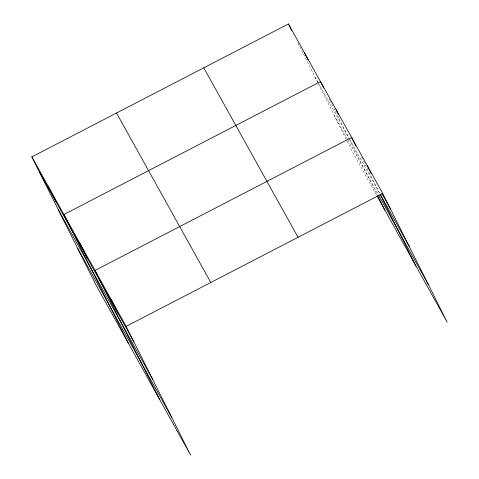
<?xml version="1.0" encoding="UTF-8"?>
<svg xmlns="http://www.w3.org/2000/svg" width="479" height="479" viewBox="0 0 479 479"><rect width="100%" height="100%" fill="white"/><g stroke="black" fill="none" stroke-linecap="round" stroke-linejoin="round"><path stroke-width="0.36" stroke-dasharray="2.4 1.8" d="M314.942 76.874L317.793 81.999M318.146 82.639L349.526 139.054M349.886 139.706L379.913 193.684M334.192 115.313L347.371 139.006M347.724 139.646L378.182 194.402M376.38 194.881L352.873 152.627L346.203 139.299M361.423 157.118L379.763 193.744M328.977 98.524L329.977 100.524M330.312 101.189L331.312 103.189M331.648 103.853L348.652 137.814M348.987 138.479L377.254 194.929M297.926 42.9L345.868 138.635"/><path stroke-width="0.72" d="M31.854 156.89L126.127 326.373L190.564 455.05L96.291 285.562L31.854 156.89L288.436 23.95L382.709 193.438L447.147 322.11L377.093 196.162M126.127 326.373L382.709 193.438M381.847 193.444L390.529 209.054M380.272 194.336L409.21 246.362M378.542 195.055L428.46 284.801M203.767 67.82L298.04 237.309M116.529 113.02L210.796 282.508M39.673 172.506L133.946 341.994M58.36 209.814L152.627 379.302M77.61 248.254L171.877 417.742M367.154 165.471L371.393 173.931M355.837 145.963L351.598 137.509L95.016 270.443L159.453 399.121M380.092 194.408L416.035 266.18M336.042 109.541L338.653 114.744M323.75 88.082L320.493 81.574L63.905 214.514L128.342 343.186M377.584 195.594L384.924 210.251M304.464 52.762L308.051 59.923M288.436 23.95L291.699 30.458M110.571 298.411L118.391 314.026M79.46 242.482L87.28 258.097M47.882 185.702L55.702 201.318"/></g></svg>
